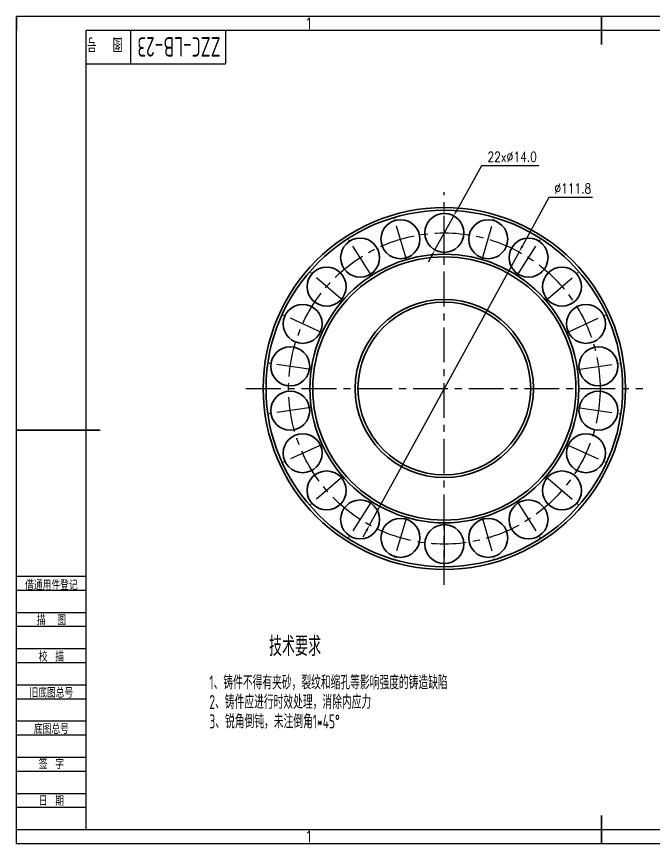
# Model space of a CAD drawing. Header units: millimetres. Extents: x -25 to 395, y -5 to 292.
# Drawn here: x -25 to 204, y -5 to 292 of the extents above; entities that cross this region are included whole.
import ezdxf
from ezdxf.enums import TextEntityAlignment as Align

# ---------------------------------------------------------------- set-up
doc = ezdxf.new("R2010")
doc.units = ezdxf.units.MM
doc.header["$LTSCALE"] = 10
doc.linetypes.add('CENTER', pattern=[2, 1.25, -0.25, 0.25, -0.25])
doc.layers.add('1轮廓实线层', color=7, linetype='Continuous', lineweight=35)
for name, color, linetype in [('2细线层', 4, 'Continuous'), ('3中心线层', 1, 'CENTER'), ('6文字层', 3, 'Continuous'), ('7标注层', 4, 'Continuous'), ('图框层', 7, 'Continuous')]:
    doc.layers.add(name, color=color, linetype=linetype)
doc.styles.add('PC_TEXTSTYLE', font='isocp.shx', dxfattribs={"width": 0.8, "bigfont": 'hzfs.shx'})
doc.styles.add('TH_GBDIM', font='romans.shx', dxfattribs={"width": 0.8, "bigfont": 'gbcbig.shx'})
doc.dimstyles.new('TH_GBDIM', dxfattribs={"dimtxt": 3.5, "dimasz": 2.5, "dimexe": 2, "dimexo": 0, "dimgap": 1.5, "dimtad": 1, "dimdec": 1, "dimzin": 0, "dimdsep": 46, "dimtxsty": 'TH_GBDIM', "dimcen": 2.5, "dimclrd": 130, "dimclre": 130, "dimclrt": 3, "dimadec": 0, "dimazin": 0, "dimtfac": 0.714286, "dimtdec": 1, "dimtmove": 0, "dimatfit": 3, "dimfxl": 1, "dimtzin": 0, "dimlwd": -1, "dimlwe": -1, "dimarcsym": 0})

# ---------------------------------------------------------------- blocks, each defined once
blk = doc.blocks.new('*D16')
at = {"layer": '7标注层', "color": 130}
for p, q in [((141.87, 238.37), (133.15, 222.61)), ((162.44, 238.37), (141.87, 238.37)), ((125.16, 208.17), (131.94, 220.42)), ((123.95, 205.98), (122.74, 203.8))]:
    blk.add_line(p, q, dxfattribs=at)
for points in [[(132.78, 222.81), (133.51, 222.41), (131.94, 220.42)], [(123.59, 206.19), (124.31, 205.78), (125.16, 208.17)]]:
    blk.add_solid(points, dxfattribs=at)
at = {"layer": 'Defpoints', "color": 0}
for p in [(131.94, 220.42), (125.16, 208.17)]:
    blk.add_point(p, dxfattribs=at)
at = {"layer": '7标注层', "color": 3, "insert": (152.9, 241.62), "char_height": 3.5, "attachment_point": 5, "style": 'TH_GBDIM'}
blk.add_mtext('{22x∅14.0}{}{}', dxfattribs=at)
blk = doc.blocks.new('*D17')
at = {"layer": '7标注层', "color": 130}
for p, q in [((166.09, 227), (156.59, 209.63)), ((181.73, 227), (166.09, 227)), ((101.71, 109.36), (155.39, 207.43)), ((100.51, 107.17), (99.31, 104.97))]:
    blk.add_line(p, q, dxfattribs=at)
for points in [[(156.22, 209.83), (156.95, 209.43), (155.39, 207.43)], [(100.15, 107.37), (100.88, 106.97), (101.71, 109.36)]]:
    blk.add_solid(points, dxfattribs=at)
at = {"layer": 'Defpoints', "color": 0}
for p in [(155.39, 207.43), (101.71, 109.36)]:
    blk.add_point(p, dxfattribs=at)
at = {"layer": '7标注层', "color": 3, "insert": (174.66, 230.25), "char_height": 3.5, "attachment_point": 5, "style": 'TH_GBDIM'}
blk.add_mtext('{∅111.8}{}{}', dxfattribs=at)
blk = doc.blocks.new('PC_FJL_BLOCK')
at = {"layer": '2细线层'}
for p, q in [((-25, 91), (0, 91)), ((-25, 86), (0, 86)), ((-25, 78), (0, 78)), ((-25, 73), (0, 73)), ((-25, 65), (0, 65)), ((-25, 60), (0, 60)), ((-25, 52), (0, 52)), ((-25, 47), (0, 47)), ((-25, 39), (0, 39)), ((-25, 34), (0, 34)), ((-25, 26), (0, 26)), ((-25, 21), (0, 21)), ((-25, 13), (0, 13)), ((-25, 8), (0, 8)), ((-25, 0), (0, 0))]:
    blk.add_line(p, q, dxfattribs=at)
at = {"layer": '6文字层', "color": 3, "style": 'PC_TEXTSTYLE', "width": 0.667}
for s, p in [('借通用件登记', (-12.5, 87.97)), ('描   图', (-12.5, 75.47)), ('校  描', (-12.5, 62.31)), ('旧底图总号', (-12.5, 49.33)), ('底图总号', (-12.5, 36.33)), ('签  字', (-12.5, 23.8)), ('日  期', (-12.49, 10.5))]:
    blk.add_text(s, height=3.5, dxfattribs=at).set_placement(p, align=Align.MIDDLE)
at = {"layer": '6文字层', "style": 'PC_TEXTSTYLE'}
for tag, width, p, p2 in [('借通用件登记', 0.635294, (-23, 79), (-2, 79)), ('描图', 2.00708, (-23, 66), (-2, 66)), ('校图', 2.00708, (-23, 53), (-2, 53)), ('旧底图总号', 0.762353, (-23, 40), (-2, 40)), ('底图总号', 0.954947, (-23, 27), (-2, 27)), ('签字', 1.972174, (-23, 14), (-2, 14)), ('日期', 1.930213, (-23, 1), (-2, 1))]:
    blk.add_attdef(tag, text='', height=5, dxfattribs=dict(at, width=width)).set_placement(p, p2, align=Align.FIT)
blk = doc.blocks.new('PC_TYDH_BLOCK')
at = {"layer": '2细线层', "linetype": 'Continuous'}
for p, q in [((16, -12), (16, 0)), ((50, 0), (50, -12)), ((0, -12), (50, -12))]:
    blk.add_line(p, q, dxfattribs=at)
at = {"layer": '6文字层', "style": 'PC_TEXTSTYLE', "width": 0.667}
blk.add_text('图   号', height=5, rotation=180, dxfattribs=at).set_placement((13, -2.5))
at = {"layer": '6文字层', "style": 'PC_TEXTSTYLE', "width": 0.970975}
blk.add_attdef('图样代号', text='', height=7, rotation=180, dxfattribs=at).set_placement((48.24, -2.4), (18.35, -2.4), align=Align.FIT)

msp = doc.modelspace()

# ---------------------------------------------------------------- linework, layer by layer
at = {"layer": '1轮廓实线层'}
for p, q in [((185, 292), (185, 282)), ((-25, 143.5), (5, 143.5)), ((185, -5), (185, 5))]:
    msp.add_line(p, q, dxfattribs=at)
for centre, radius in [((128.55, 158.4), 65), ((128.55, 158.4), 64), ((128.55, 214.3), 7), ((112.8, 212.03), 7), ((144.3, 212.03), 7), ((98.33, 205.42), 7), ((158.77, 205.42), 7), ((128.55, 158.4), 48.25), ((128.55, 158.4), 47.25), ((128.55, 158.4), 47.25), ((86.3, 195), 7), ((170.8, 195), 7), ((128.55, 158.4), 32), ((77.7, 181.62), 7), ((128.55, 158.4), 31), ((179.4, 181.62), 7), ((73.22, 166.35), 7), ((183.88, 166.35), 7), ((73.22, 150.44), 7), ((183.88, 150.44), 7), ((77.7, 135.17), 7), ((179.4, 135.17), 7), ((86.3, 121.79), 7), ((170.8, 121.79), 7), ((98.33, 111.37), 7), ((158.77, 111.37), 7), ((112.8, 104.76), 7), ((144.3, 104.76), 7), ((128.55, 102.5), 7)]:
    msp.add_circle(centre, radius, dxfattribs=at)
at = {"layer": '2细线层'}
for p, q in [((-25, -5), (-25, 292)), ((395, 292), (-25, 292)), ((-25, 292), (-25, 287)), ((185, 292), (185, 287)), ((-25, -5), (-25, 0)), ((185, -5), (185, 0)), ((-25, -5), (395, -5))]:
    msp.add_line(p, q, dxfattribs=at)
at = {"layer": '3中心线层'}
for p, q in [((128.55, 87.87), (128.55, 228.92)), ((128.55, 206.65), (128.55, 221.94)), ((114.95, 204.69), (110.65, 219.37)), ((142.14, 204.69), (146.45, 219.37)), ((102.46, 198.99), (94.19, 211.86)), ((154.64, 198.99), (162.91, 211.86)), ((92.08, 190), (80.52, 200.01)), ((165.02, 190), (176.57, 200.01)), ((84.66, 178.44), (70.74, 184.8)), ((172.44, 178.44), (186.35, 184.8)), ((80.79, 165.26), (65.65, 167.44)), ((176.31, 165.26), (191.45, 167.44)), ((57.32, 158.4), (199.78, 158.4)), ((80.79, 151.53), (65.65, 149.35)), ((176.31, 151.53), (191.45, 149.35)), ((84.66, 138.35), (70.74, 132)), ((172.44, 138.35), (186.35, 132)), ((92.08, 126.8), (80.52, 116.78)), ((165.02, 126.8), (176.57, 116.78)), ((102.46, 117.8), (94.19, 104.94)), ((154.64, 117.8), (162.91, 104.94)), ((114.95, 112.1), (110.65, 97.42)), ((128.55, 110.14), (128.55, 94.85)), ((142.14, 112.1), (146.45, 97.42))]:
    msp.add_line(p, q, dxfattribs=at)
msp.add_circle((128.55, 158.4), 55.9, dxfattribs=at)
at = {"layer": '图框层'}
for p, q in [((0, 0), (0, 287)), ((390, 287), (0, 287)), ((0, 0), (390, 0))]:
    msp.add_line(p, q, dxfattribs=at)

# ---------------------------------------------------------------- block references
ref = msp.add_blockref('PC_TYDH_BLOCK', (0, 287), dxfattribs=at)
ref.add_attrib('图样代号', 'ZZC-LB-23', dxfattribs={"layer": '6文字层', "height": 7, "rotation": 180, "style": 'PC_TEXTSTYLE', "width": 0.657867}).set_placement((48.24, 284.6), (18.35, 284.6), align=Align.FIT)
msp.add_blockref('PC_FJL_BLOCK', (0, 0), dxfattribs=at)

# ---------------------------------------------------------------- texts
at = {"layer": '6文字层', "style": 'TH_GBDIM'}
for p in [(80, 289.5), (80, -2.5)]:
    msp.add_text('1', height=4, dxfattribs=at).set_placement(p, align=Align.MIDDLE)
at = {"layer": '6文字层', "style": 'PC_TEXTSTYLE', "width": 0.667}
msp.add_text('技术要求', height=7, dxfattribs=at).set_placement((74.96, 69.32), align=Align.TOP_CENTER)
for s, p in [('1、铸件不得有夹砂，裂纹和缩孔等影响强度的铸造缺陷', (44.22, 55.32)), ('2、铸件应进行时效处理，消除内应力', (44.22, 48.32)), ('3、锐角倒钝，未注倒角1*45%%d', (44.22, 41.32))]:
    msp.add_text(s, height=5, dxfattribs=at).set_placement(p, align=Align.TOP_LEFT)

# ---------------------------------------------------------------- dimensions: what is measured, and where the dimension line sits
at = {"layer": '7标注层'}
for p1, p2, text, picture, middle in [((125.16, 208.17), (131.94, 220.42), '{22x<>}{}{}', '*D16', (152.9, 238.37)), ((101.71, 109.36), (155.39, 207.43), '{<>}{}{}', '*D17', (174.66, 227))]:
    dim = msp.add_diameter_dim_2p(p1=p1, p2=p2, text=text, dimstyle='TH_GBDIM', override={"dimgap": 1.5, "dimtad": 1, "dimtih": 0, "dimtoh": 1, "dimdec": 1, "dimlfac": 1, "dimse1": 0, "dimse2": 0, "dimsd1": 0, "dimsd2": 0, "dimtix": 0, "dimtofl": 1, "dimatfit": 3}, dxfattribs=at)
    dim.commit()
    dim.dimension.update_dxf_attribs({"geometry": picture, "text_midpoint": middle, "dimtype": 163})

doc.saveas('drawing.dxf')
